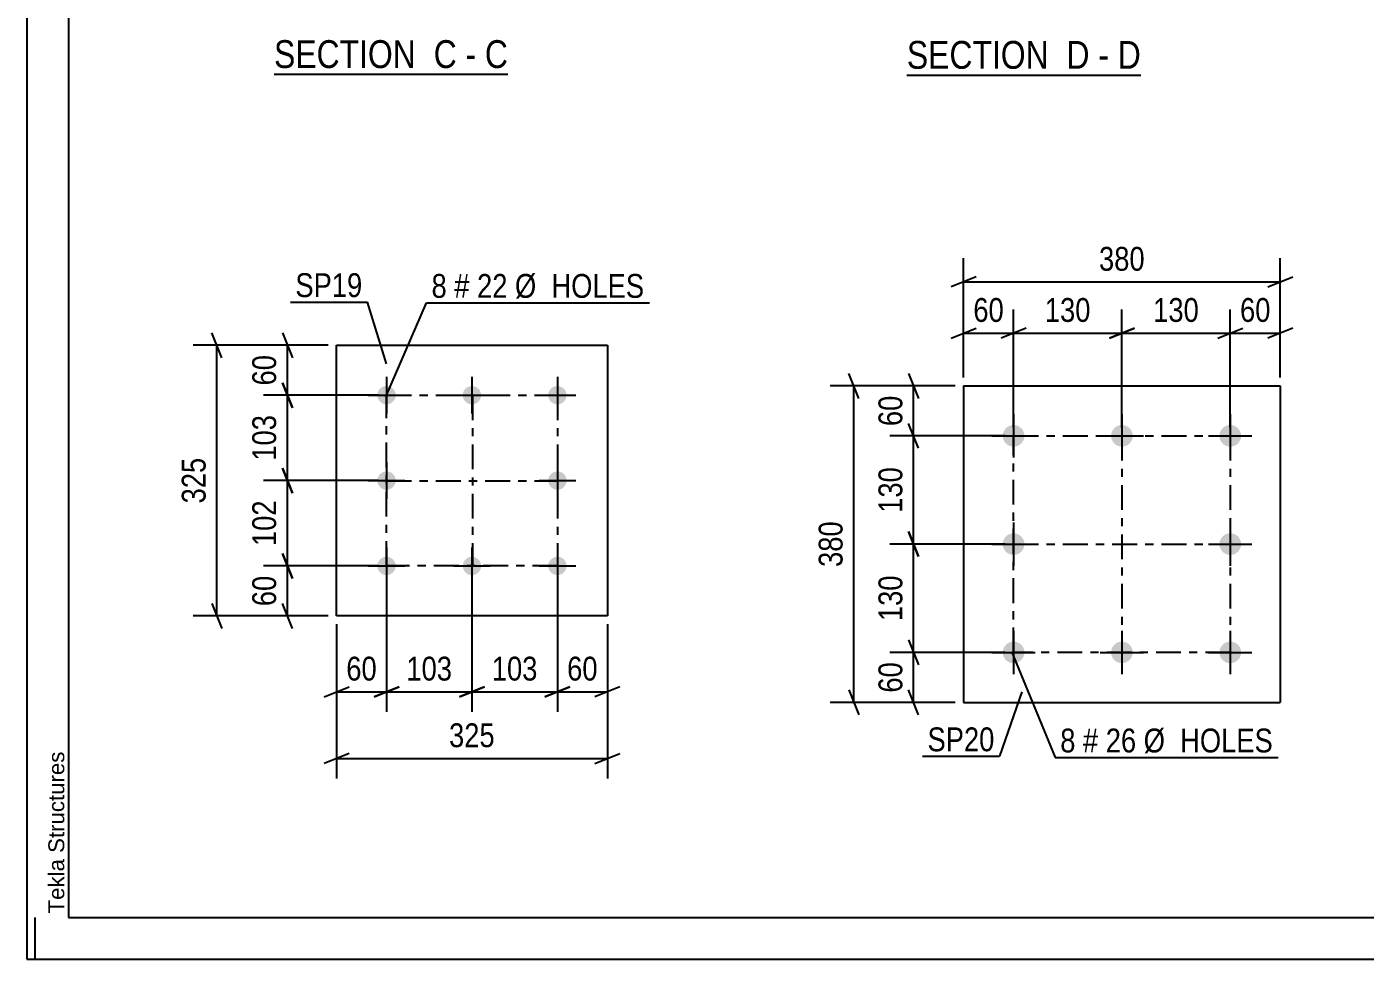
# Model space of a CAD drawing. Header units: millimetres. Extents: x 0 to 841, y 0 to 594.
# Drawn here: x 0 to 160.6, y 0 to 112 of the extents above; entities that cross this region are included whole.
import ezdxf

# ---------------------------------------------------------------- set-up
doc = ezdxf.new("R2010")
doc.units = ezdxf.units.MM
doc.linetypes.add('DXK_LINE_DOT3', pattern=[5.9187, 2.979, -0.9799, 0.9799, -0.9799])
doc.styles.add('Arial', font='ARIAL.TTF', dxfattribs={"height": 0.2})
doc.styles.add('Arial Narrow', font='ARIALN.TTF', dxfattribs={"height": 0.2})

# ---------------------------------------------------------------- blocks, each defined once
blk = doc.blocks.new('Unknown-122615341-18 - 6654')
at = {"color": 6, "linetype": 'Continuous'}
blk.add_line((105.61, 106.16), (133.68, 106.16), dxfattribs=at)
at = {"color": 0, "linetype": 'Continuous'}
for points in [[(123.71, 106.91), (123.71, 110.41), (105.61, 110.41), (105.61, 106.91)], [(127.53, 106.91), (127.53, 110.41), (124.76, 110.41), (124.76, 106.91)], [(129.86, 106.91), (129.86, 110.41), (128.58, 110.41), (128.58, 106.91)], [(133.68, 106.91), (133.68, 110.41), (130.91, 110.41), (130.91, 106.91)]]:
    blk.add_wipeout(points, dxfattribs=at)
at = {"color": 7, "linetype": 'Continuous', "style": 'Arial Narrow'}
for s, p in [('SECTION ', (105.61, 106.91)), ('D', (124.76, 106.91)), ('D', (130.91, 106.91)), ('-', (128.58, 106.91))]:
    blk.add_text(s, height=3.34, dxfattribs=at).set_placement(p)
blk = doc.blocks.new('Unknown-122615341-1133 - 26243')
at = {"color": 5, "linetype": 'Continuous'}
for p, q in [((0, 594), (0, 0)), ((5, 589), (5, 5)), ((1, 0), (1, 5)), ((5, 5), (836, 5)), ((0, 0), (841, 0))]:
    blk.add_line(p, q, dxfattribs=at)
at = {"color": 174, "linetype": 'Continuous', "style": 'Arial'}
blk.add_text('Tekla Structures', height=1.9102, rotation=90, dxfattribs=at).set_placement((4.5, 5.5))
blk = doc.blocks.new('Unknown-122615341-13 - 1422')
at = {"color": 6, "linetype": 'Continuous'}
blk.add_line((29.67, 106.25), (57.74, 106.25), dxfattribs=at)
at = {"color": 0, "linetype": 'Continuous'}
for points in [[(47.78, 107), (47.78, 110.5), (29.67, 110.5), (29.67, 107)], [(51.59, 107), (51.59, 110.5), (48.83, 110.5), (48.83, 107)], [(53.92, 107), (53.92, 110.5), (52.64, 110.5), (52.64, 107)], [(57.74, 107), (57.74, 110.5), (54.97, 110.5), (54.97, 107)]]:
    blk.add_wipeout(points, dxfattribs=at)
at = {"color": 7, "linetype": 'Continuous', "style": 'Arial Narrow'}
for s, p in [('SECTION ', (29.67, 107)), ('C', (48.83, 107)), ('C', (54.97, 107)), ('-', (52.64, 107))]:
    blk.add_text(s, height=3.34, dxfattribs=at).set_placement(p)
blk = doc.blocks.new('Bolt-122615341-2064 - 2002')
at = {"linetype": 'Continuous'}
for points in [[(118.41, 64.14, -1), (118.41, 61.54, -1)], [(131.41, 64.14, -1), (131.41, 61.54, -1)], [(144.41, 64.14, -1), (144.41, 61.54, -1)], [(118.41, 51.14, -1), (118.41, 48.54, -1)], [(144.41, 51.14, -1), (144.41, 48.54, -1)], [(118.41, 38.14, -1), (118.41, 35.54, -1)], [(131.41, 38.14, -1), (131.41, 35.54, -1)], [(144.41, 38.14, -1), (144.41, 35.54, -1)]]:
    blk.add_hatch(color=1, dxfattribs=at).paths.add_polyline_path(points)
at = {"color": 1, "linetype": 'Continuous'}
for p, q in [((118.41, 65.44), (118.41, 60.24)), ((131.41, 65.44), (131.41, 60.24)), ((144.41, 65.44), (144.41, 60.24)), ((115.81, 62.84), (121.01, 62.84)), ((128.81, 62.84), (134.01, 62.84)), ((141.81, 62.84), (147.01, 62.84)), ((118.41, 52.44), (118.41, 47.24)), ((144.41, 52.44), (144.41, 47.24)), ((115.81, 49.84), (121.01, 49.84)), ((141.81, 49.84), (147.01, 49.84)), ((118.41, 39.44), (118.41, 34.24)), ((131.41, 39.44), (131.41, 34.24)), ((144.41, 39.44), (144.41, 34.24)), ((115.81, 36.84), (121.01, 36.84)), ((128.81, 36.84), (134.01, 36.84)), ((141.81, 36.84), (147.01, 36.84))]:
    blk.add_line(p, q, dxfattribs=at)
blk = doc.blocks.new('Part-122615341-2079 - 2002')
at = {"color": 2, "linetype": 'Continuous'}
for p, q in [((112.41, 68.84), (112.41, 30.84)), ((112.41, 68.84), (150.41, 68.84)), ((150.41, 68.84), (150.41, 30.84)), ((112.41, 30.84), (150.41, 30.84))]:
    blk.add_line(p, q, dxfattribs=at)
blk = doc.blocks.new('Part-122615341-2306 - 2267')
at = {"color": 2, "linetype": 'Continuous'}
for p, q in [((37.17, 41.22), (37.17, 73.72)), ((37.17, 73.72), (69.67, 73.72)), ((69.67, 73.72), (69.67, 41.22)), ((69.67, 41.22), (37.17, 41.22))]:
    blk.add_line(p, q, dxfattribs=at)
blk = doc.blocks.new('Bolt-122615341-2301 - 2267')
at = {"linetype": 'Continuous'}
for points in [[(43.17, 68.82, -1), (43.17, 66.62, -1)], [(53.42, 68.82, -1), (53.42, 66.62, -1)], [(63.67, 68.82, -1), (63.67, 66.62, -1)], [(43.17, 58.57, -1), (43.17, 56.37, -1)], [(63.67, 58.57, -1), (63.67, 56.37, -1)], [(43.17, 48.32, -1), (43.17, 46.12, -1)], [(53.42, 48.32, -1), (53.42, 46.12, -1)], [(63.67, 48.32, -1), (63.67, 46.12, -1)]]:
    blk.add_hatch(color=1, dxfattribs=at).paths.add_polyline_path(points)
at = {"color": 1, "linetype": 'Continuous'}
for p, q in [((43.17, 69.92), (43.17, 65.52)), ((53.42, 69.92), (53.42, 65.52)), ((63.67, 69.92), (63.67, 65.52)), ((40.97, 67.72), (45.37, 67.72)), ((51.22, 67.72), (55.62, 67.72)), ((61.47, 67.72), (65.87, 67.72)), ((43.17, 59.67), (43.17, 55.27)), ((63.67, 59.67), (63.67, 55.27)), ((40.97, 57.47), (45.37, 57.47)), ((61.47, 57.47), (65.87, 57.47)), ((43.17, 49.42), (43.17, 45.02)), ((53.42, 49.42), (53.42, 45.02)), ((63.67, 49.42), (63.67, 45.02)), ((40.97, 47.22), (45.37, 47.22)), ((51.22, 47.22), (55.62, 47.22)), ((61.47, 47.22), (65.87, 47.22))]:
    blk.add_line(p, q, dxfattribs=at)
blk = doc.blocks.new('Rectangle-122615341-2167 - 2002')
at = {"color": 1, "linetype": 'DXK_LINE_DOT3'}
blk.add_lwpolyline([(118.41, 62.84), (144.41, 62.84), (144.41, 36.84), (118.41, 36.84), (118.41, 62.84)], close=True, dxfattribs=at)
blk = doc.blocks.new('Rectangle-122615341-2393 - 2267')
at = {"color": 1, "linetype": 'DXK_LINE_DOT3'}
blk.add_lwpolyline([(43.17, 67.72), (63.67, 67.72), (63.67, 47.22), (43.17, 47.22), (43.17, 67.72)], close=True, dxfattribs=at)
blk = doc.blocks.new('Line-122615341-2152 - 2002')
at = {"color": 1, "linetype": 'DXK_LINE_DOT3'}
blk.add_line((131.41, 62.84), (131.41, 36.84), dxfattribs=at)
blk = doc.blocks.new('Line-122615341-2379 - 2267')
at = {"color": 1, "linetype": 'DXK_LINE_DOT3'}
blk.add_line((53.47, 67.72), (53.47, 47.22), dxfattribs=at)
blk = doc.blocks.new('Line-122615341-2160 - 2002')
at = {"color": 1, "linetype": 'DXK_LINE_DOT3'}
blk.add_line((118.41, 49.84), (144.41, 49.84), dxfattribs=at)
blk = doc.blocks.new('Line-122615341-2386 - 2267')
at = {"color": 1, "linetype": 'DXK_LINE_DOT3'}
blk.add_line((43.17, 57.42), (63.67, 57.42), dxfattribs=at)
blk = doc.blocks.new('StraightDimension-122615341-2128 - 2002')
at = {"color": 7, "linetype": 'Continuous'}
for p, q in [((105.81, 70.34), (107.01, 67.34)), ((111.41, 68.84), (103.56, 68.84)), ((106.41, 62.84), (106.41, 68.84)), ((107.01, 61.34), (105.81, 64.34)), ((117.41, 62.84), (103.56, 62.84))]:
    blk.add_line(p, q, dxfattribs=at)
at = {"color": 0}
blk.add_wipeout([(105.66, 68.27), (101.46, 68.27), (101.46, 63.41), (105.66, 63.41)], dxfattribs=at)
at = {"color": 3, "style": 'Arial Narrow'}
blk.add_text('60', height=2.863, rotation=90.0002, dxfattribs=at).set_placement((105.06, 64.01))
blk = doc.blocks.new('StraightDimension-122615341-2081 - 2002')
at = {"color": 7, "linetype": 'Continuous'}
for p, q in [((112.41, 69.84), (112.41, 84.16)), ((150.41, 69.84), (150.41, 84.16)), ((113.91, 81.91), (110.91, 80.71)), ((148.91, 80.71), (151.91, 81.91)), ((112.41, 81.31), (150.41, 81.31))]:
    blk.add_line(p, q, dxfattribs=at)
at = {"color": 0}
blk.add_wipeout([(134.75, 82.06), (134.75, 86.26), (128.06, 86.26), (128.06, 82.06)], dxfattribs=at)
at = {"color": 3, "style": 'Arial Narrow'}
blk.add_text('380', height=2.863, dxfattribs=at).set_placement((128.66, 82.66))
blk = doc.blocks.new('StraightDimension-122615341-2117 - 2002')
at = {"color": 7, "linetype": 'Continuous'}
for p, q in [((99.84, 67.34), (98.64, 70.34)), ((111.41, 68.84), (96.39, 68.84)), ((99.24, 30.84), (99.24, 68.84)), ((98.64, 32.34), (99.84, 29.34)), ((111.41, 30.84), (96.39, 30.84))]:
    blk.add_line(p, q, dxfattribs=at)
at = {"color": 0}
blk.add_wipeout([(98.49, 53.18), (94.29, 53.18), (94.29, 46.5), (98.49, 46.5)], dxfattribs=at)
at = {"color": 3, "style": 'Arial Narrow'}
blk.add_text('380', height=2.863, rotation=90.0002, dxfattribs=at).set_placement((97.89, 47.1))
blk = doc.blocks.new('StraightDimension-122615341-2142 - 2002')
at = {"color": 7, "linetype": 'Continuous'}
for p, q in [((105.81, 38.34), (107.01, 35.34)), ((117.41, 36.84), (103.56, 36.84)), ((106.41, 30.84), (106.41, 36.84)), ((107.01, 29.34), (105.81, 32.34)), ((111.41, 30.84), (103.56, 30.84))]:
    blk.add_line(p, q, dxfattribs=at)
at = {"color": 0}
blk.add_wipeout([(105.66, 36.27), (101.46, 36.27), (101.46, 31.41), (105.66, 31.41)], dxfattribs=at)
at = {"color": 3, "style": 'Arial Narrow'}
blk.add_text('60', height=2.863, rotation=90.0002, dxfattribs=at).set_placement((105.06, 32.01))
blk = doc.blocks.new('StraightDimension-122615341-25888 - 2002')
at = {"color": 7, "linetype": 'Continuous'}
for p, q in [((144.41, 63.84), (144.41, 78.02)), ((150.41, 69.84), (150.41, 78.02)), ((142.91, 74.57), (145.91, 75.77)), ((151.91, 75.77), (148.91, 74.57)), ((144.41, 75.17), (150.41, 75.17))]:
    blk.add_line(p, q, dxfattribs=at)
at = {"color": 0}
blk.add_wipeout([(149.84, 75.92), (149.84, 80.12), (144.98, 80.12), (144.98, 75.92)], dxfattribs=at)
at = {"color": 3, "style": 'Arial Narrow'}
blk.add_text('60', height=2.863, dxfattribs=at).set_placement((145.58, 76.52))
blk = doc.blocks.new('StraightDimension-122615341-25647 - 2002')
at = {"color": 7, "linetype": 'Continuous'}
for p, q in [((117.41, 49.84), (103.56, 49.84)), ((107.01, 48.34), (105.81, 51.34)), ((106.41, 36.84), (106.41, 49.84)), ((105.81, 38.34), (107.01, 35.34)), ((117.41, 36.84), (103.56, 36.84))]:
    blk.add_line(p, q, dxfattribs=at)
at = {"color": 0}
blk.add_wipeout([(105.66, 46.68), (101.46, 46.68), (101.46, 40), (105.66, 40)], dxfattribs=at)
at = {"color": 3, "style": 'Arial Narrow'}
blk.add_text('130', height=2.863, rotation=90.0002, dxfattribs=at).set_placement((105.06, 40.6))
blk = doc.blocks.new('StraightDimension-122615341-25649 - 2002')
at = {"color": 7, "linetype": 'Continuous'}
for p, q in [((107.01, 61.34), (105.81, 64.34)), ((117.41, 62.84), (103.56, 62.84)), ((106.41, 49.84), (106.41, 62.84)), ((117.41, 49.84), (103.56, 49.84)), ((105.81, 51.34), (107.01, 48.34))]:
    blk.add_line(p, q, dxfattribs=at)
at = {"color": 0}
blk.add_wipeout([(105.66, 59.68), (101.46, 59.68), (101.46, 53), (105.66, 53)], dxfattribs=at)
at = {"color": 3, "style": 'Arial Narrow'}
blk.add_text('130', height=2.863, rotation=90.0002, dxfattribs=at).set_placement((105.06, 53.6))
blk = doc.blocks.new('StraightDimension-122615341-25889 - 2002')
at = {"color": 7, "linetype": 'Continuous'}
for p, q in [((131.41, 63.84), (131.41, 78.02)), ((144.41, 63.84), (144.41, 78.02)), ((132.91, 75.77), (129.91, 74.57)), ((142.91, 74.57), (145.91, 75.77)), ((131.41, 75.17), (144.41, 75.17))]:
    blk.add_line(p, q, dxfattribs=at)
at = {"color": 0}
blk.add_wipeout([(141.25, 75.92), (141.25, 80.12), (134.56, 80.12), (134.56, 75.92)], dxfattribs=at)
at = {"color": 3, "style": 'Arial Narrow'}
blk.add_text('130', height=2.863, dxfattribs=at).set_placement((135.16, 76.52))
blk = doc.blocks.new('StraightDimension-122615341-25890 - 2002')
at = {"color": 7, "linetype": 'Continuous'}
for p, q in [((118.41, 63.84), (118.41, 78.02)), ((131.41, 63.84), (131.41, 78.02)), ((119.91, 75.77), (116.91, 74.57)), ((129.91, 74.57), (132.91, 75.77)), ((118.41, 75.17), (131.41, 75.17))]:
    blk.add_line(p, q, dxfattribs=at)
at = {"color": 0}
blk.add_wipeout([(128.25, 75.92), (128.25, 80.12), (121.56, 80.12), (121.56, 75.92)], dxfattribs=at)
at = {"color": 3, "style": 'Arial Narrow'}
blk.add_text('130', height=2.863, dxfattribs=at).set_placement((122.16, 76.52))
blk = doc.blocks.new('StraightDimension-122615341-25891 - 2002')
at = {"color": 7, "linetype": 'Continuous'}
for p, q in [((112.41, 69.84), (112.41, 78.02)), ((118.41, 63.84), (118.41, 78.02)), ((110.91, 74.57), (113.91, 75.77)), ((119.91, 75.77), (116.91, 74.57)), ((112.41, 75.17), (118.41, 75.17))]:
    blk.add_line(p, q, dxfattribs=at)
at = {"color": 0}
blk.add_wipeout([(117.84, 75.92), (117.84, 80.12), (112.98, 80.12), (112.98, 75.92)], dxfattribs=at)
at = {"color": 3, "style": 'Arial Narrow'}
blk.add_text('60', height=2.863, dxfattribs=at).set_placement((113.58, 76.52))
blk = doc.blocks.new('StraightDimension-122615341-25387 - 2267')
at = {"color": 7, "linetype": 'Continuous'}
for p, q in [((30.67, 58.97), (31.87, 55.97)), ((42.17, 57.47), (28.42, 57.47)), ((31.27, 47.22), (31.27, 57.47)), ((31.87, 45.72), (30.67, 48.72)), ((42.17, 47.22), (28.42, 47.22))]:
    blk.add_line(p, q, dxfattribs=at)
at = {"color": 0}
blk.add_wipeout([(30.52, 55.69), (26.32, 55.69), (26.32, 49.01), (30.52, 49.01)], dxfattribs=at)
at = {"color": 3, "style": 'Arial Narrow'}
blk.add_text('102', height=2.863, rotation=90.0002, dxfattribs=at).set_placement((29.92, 49.61))
blk = doc.blocks.new('StraightDimension-122615341-2308 - 2267')
at = {"color": 7, "linetype": 'Continuous'}
for p, q in [((23.41, 72.22), (22.21, 75.22)), ((36.17, 73.72), (19.96, 73.72)), ((22.81, 41.22), (22.81, 73.72)), ((22.21, 42.72), (23.41, 39.72)), ((36.17, 41.22), (19.96, 41.22))]:
    blk.add_line(p, q, dxfattribs=at)
at = {"color": 0}
blk.add_wipeout([(22.06, 60.81), (17.86, 60.81), (17.86, 54.13), (22.06, 54.13)], dxfattribs=at)
at = {"color": 3, "style": 'Arial Narrow'}
blk.add_text('325', height=2.863, rotation=90.0002, dxfattribs=at).set_placement((21.46, 54.73))
blk = doc.blocks.new('StraightDimension-122615341-2323 - 2267')
at = {"color": 7, "linetype": 'Continuous'}
for p, q in [((43.17, 46.22), (43.17, 29.71)), ((37.17, 40.22), (37.17, 29.71)), ((35.67, 31.51), (38.67, 32.71)), ((44.67, 32.71), (41.67, 31.51)), ((37.17, 32.11), (43.17, 32.11))]:
    blk.add_line(p, q, dxfattribs=at)
at = {"color": 0}
blk.add_wipeout([(42.59, 32.86), (42.59, 37.06), (37.74, 37.06), (37.74, 32.86)], dxfattribs=at)
at = {"color": 3, "style": 'Arial Narrow'}
blk.add_text('60', height=2.863, dxfattribs=at).set_placement((38.34, 33.46))
blk = doc.blocks.new('StraightDimension-122615341-2333 - 2267')
at = {"color": 7, "linetype": 'Continuous'}
for p, q in [((63.67, 46.22), (63.67, 29.71)), ((69.67, 40.22), (69.67, 29.71)), ((62.17, 31.51), (65.17, 32.71)), ((71.17, 32.71), (68.17, 31.51)), ((63.67, 32.11), (69.67, 32.11))]:
    blk.add_line(p, q, dxfattribs=at)
at = {"color": 0}
blk.add_wipeout([(69.09, 32.86), (69.09, 37.06), (64.24, 37.06), (64.24, 32.86)], dxfattribs=at)
at = {"color": 3, "style": 'Arial Narrow'}
blk.add_text('60', height=2.863, dxfattribs=at).set_placement((64.84, 33.46))
blk = doc.blocks.new('StraightDimension-122615341-2344 - 2267')
at = {"color": 7, "linetype": 'Continuous'}
for p, q in [((37.17, 40.22), (37.17, 21.71)), ((69.67, 40.22), (69.67, 21.71)), ((38.67, 24.71), (35.67, 23.51)), ((37.17, 24.11), (69.67, 24.11)), ((68.17, 23.51), (71.17, 24.71))]:
    blk.add_line(p, q, dxfattribs=at)
at = {"color": 0}
blk.add_wipeout([(56.76, 24.86), (56.76, 29.06), (50.07, 29.06), (50.07, 24.86)], dxfattribs=at)
at = {"color": 3, "style": 'Arial Narrow'}
blk.add_text('325', height=2.863, dxfattribs=at).set_placement((50.67, 25.46))
blk = doc.blocks.new('StraightDimension-122615341-2359 - 2267')
at = {"color": 7, "linetype": 'Continuous'}
for p, q in [((30.67, 48.72), (31.87, 45.72)), ((42.17, 47.22), (28.42, 47.22)), ((31.27, 41.22), (31.27, 47.22)), ((31.87, 39.72), (30.67, 42.72)), ((36.17, 41.22), (28.42, 41.22))]:
    blk.add_line(p, q, dxfattribs=at)
at = {"color": 0}
blk.add_wipeout([(30.52, 46.65), (26.32, 46.65), (26.32, 41.79), (30.52, 41.79)], dxfattribs=at)
at = {"color": 3, "style": 'Arial Narrow'}
blk.add_text('60', height=2.863, rotation=90.0002, dxfattribs=at).set_placement((29.92, 42.39))
blk = doc.blocks.new('StraightDimension-122615341-2369 - 2267')
at = {"color": 7, "linetype": 'Continuous'}
for p, q in [((30.67, 75.22), (31.87, 72.22)), ((36.17, 73.72), (28.42, 73.72)), ((31.27, 67.72), (31.27, 73.72)), ((31.87, 66.22), (30.67, 69.22)), ((42.17, 67.72), (28.42, 67.72))]:
    blk.add_line(p, q, dxfattribs=at)
at = {"color": 0}
blk.add_wipeout([(30.52, 73.15), (26.32, 73.15), (26.32, 68.29), (30.52, 68.29)], dxfattribs=at)
at = {"color": 3, "style": 'Arial Narrow'}
blk.add_text('60', height=2.863, rotation=90.0002, dxfattribs=at).set_placement((29.92, 68.89))
blk = doc.blocks.new('StraightDimension-122615341-25365 - 2267')
at = {"color": 7, "linetype": 'Continuous'}
for p, q in [((43.17, 46.22), (43.17, 29.71)), ((53.42, 46.22), (53.42, 29.71)), ((41.67, 31.51), (44.67, 32.71)), ((54.92, 32.71), (51.92, 31.51)), ((43.17, 32.11), (53.42, 32.11))]:
    blk.add_line(p, q, dxfattribs=at)
at = {"color": 0}
blk.add_wipeout([(51.63, 32.86), (51.63, 37.06), (44.95, 37.06), (44.95, 32.86)], dxfattribs=at)
at = {"color": 3, "style": 'Arial Narrow'}
blk.add_text('103', height=2.863, dxfattribs=at).set_placement((45.55, 33.46))
blk = doc.blocks.new('StraightDimension-122615341-25367 - 2267')
at = {"color": 7, "linetype": 'Continuous'}
for p, q in [((53.42, 46.22), (53.42, 29.71)), ((63.67, 46.22), (63.67, 29.71)), ((51.92, 31.51), (54.92, 32.71)), ((65.17, 32.71), (62.17, 31.51)), ((53.42, 32.11), (63.67, 32.11))]:
    blk.add_line(p, q, dxfattribs=at)
at = {"color": 0}
blk.add_wipeout([(61.88, 32.86), (61.88, 37.06), (55.2, 37.06), (55.2, 32.86)], dxfattribs=at)
at = {"color": 3, "style": 'Arial Narrow'}
blk.add_text('103', height=2.863, dxfattribs=at).set_placement((55.8, 33.46))
blk = doc.blocks.new('StraightDimension-122615341-25389 - 2267')
at = {"color": 7, "linetype": 'Continuous'}
for p, q in [((30.67, 69.22), (31.87, 66.22)), ((42.17, 67.72), (28.42, 67.72)), ((31.27, 57.47), (31.27, 67.72)), ((31.87, 55.97), (30.67, 58.97)), ((42.17, 57.47), (28.42, 57.47))]:
    blk.add_line(p, q, dxfattribs=at)
at = {"color": 0}
blk.add_wipeout([(30.52, 65.94), (26.32, 65.94), (26.32, 59.26), (30.52, 59.26)], dxfattribs=at)
at = {"color": 3, "style": 'Arial Narrow'}
blk.add_text('103', height=2.863, rotation=90.0002, dxfattribs=at).set_placement((29.92, 59.86))
blk = doc.blocks.new('Mark-122615341-2060 - 2002')
at = {"color": 0}
for points in [[(125.84, 24.83), (125.84, 27.83), (124.01, 27.83), (124.01, 24.83)], [(128.57, 24.83), (128.57, 27.83), (126.74, 27.83), (126.74, 24.83)], [(133.12, 24.83), (133.12, 27.83), (129.47, 27.83), (129.47, 24.83)], [(149.55, 24.83), (149.55, 27.83), (134.02, 27.83), (134.02, 24.83)]]:
    blk.add_wipeout(points, dxfattribs=at)
for points in [[(125.84, 24.83), (125.84, 27.83), (124.01, 27.83), (124.01, 24.83)], [(128.57, 24.83), (128.57, 27.83), (126.74, 27.83), (126.74, 24.83)], [(133.12, 24.83), (133.12, 27.83), (129.47, 27.83), (129.47, 24.83)], [(149.55, 24.83), (149.55, 27.83), (134.02, 27.83), (134.02, 24.83)]]:
    blk.add_wipeout(points, dxfattribs=at)
at = {"color": 7, "linetype": 'Continuous'}
for p, q in [((118.17, 36.94), (123.41, 24.23)), ((123.41, 24.23), (150.15, 24.23))]:
    blk.add_line(p, q, dxfattribs=at)
at = {"color": 3, "style": 'Arial Narrow'}
for s, height, p in [('8', 2.86, (124.01, 24.83)), ('#', 2.86, (126.74, 24.83)), ('26', 2.863, (129.47, 24.83)), ('Ø  HOLES', 2.863, (134.02, 24.83))]:
    blk.add_text(s, height=height, dxfattribs=at).set_placement(p)
blk = doc.blocks.new('Mark-122615341-2075 - 2002')
at = {"color": 0}
blk.add_wipeout([(116.12, 24.97), (116.12, 27.97), (108.08, 27.97), (108.08, 24.97)], dxfattribs=at)
blk.add_wipeout([(116.12, 24.97), (116.12, 27.97), (108.08, 27.97), (108.08, 24.97)], dxfattribs=at)
at = {"color": 30, "linetype": 'Continuous'}
for p in [(119.39, 32.1), (107.48, 24.37)]:
    blk.add_line(p, (116.72, 24.37), dxfattribs=at)
at = {"color": 3, "style": 'Arial Narrow'}
blk.add_text('SP20', height=2.863, dxfattribs=at).set_placement((108.08, 24.97))
blk = doc.blocks.new('Mark-122615341-2297 - 2267')
at = {"color": 0}
for points in [[(50.4, 79.41), (50.4, 82.41), (48.57, 82.41), (48.57, 79.41)], [(53.13, 79.41), (53.13, 82.41), (51.3, 82.41), (51.3, 79.41)], [(57.68, 79.41), (57.68, 82.41), (54.03, 82.41), (54.03, 79.41)], [(74.11, 79.41), (74.11, 82.41), (58.58, 82.41), (58.58, 79.41)]]:
    blk.add_wipeout(points, dxfattribs=at)
for points in [[(50.4, 79.41), (50.4, 82.41), (48.57, 82.41), (48.57, 79.41)], [(53.13, 79.41), (53.13, 82.41), (51.3, 82.41), (51.3, 79.41)], [(57.68, 79.41), (57.68, 82.41), (54.03, 82.41), (54.03, 79.41)], [(74.11, 79.41), (74.11, 82.41), (58.58, 82.41), (58.58, 79.41)]]:
    blk.add_wipeout(points, dxfattribs=at)
at = {"color": 7, "linetype": 'Continuous'}
for p, q in [((43.07, 67.53), (47.97, 78.81)), ((47.97, 78.81), (74.71, 78.81))]:
    blk.add_line(p, q, dxfattribs=at)
at = {"color": 3, "style": 'Arial Narrow'}
for s, height, p in [('8', 2.86, (48.57, 79.41)), ('#', 2.86, (51.3, 79.41)), ('22', 2.863, (54.03, 79.41)), ('Ø  HOLES', 2.863, (58.58, 79.41))]:
    blk.add_text(s, height=height, dxfattribs=at).set_placement(p)
blk = doc.blocks.new('Mark-122615341-2302 - 2267')
at = {"color": 0}
blk.add_wipeout([(40.27, 79.5), (40.27, 82.5), (32.23, 82.5), (32.23, 79.5)], dxfattribs=at)
blk.add_wipeout([(40.27, 79.5), (40.27, 82.5), (32.23, 82.5), (32.23, 79.5)], dxfattribs=at)
at = {"color": 30, "linetype": 'Continuous'}
for p in [(31.63, 78.9), (43.16, 71.47)]:
    blk.add_line(p, (40.87, 78.9), dxfattribs=at)
at = {"color": 3, "style": 'Arial Narrow'}
blk.add_text('SP19', height=2.863, dxfattribs=at).set_placement((32.23, 79.5))

msp = doc.modelspace()

# ---------------------------------------------------------------- block references
for name in ['Unknown-122615341-18 - 6654', 'Part-122615341-2306 - 2267', 'Bolt-122615341-2301 - 2267', 'Rectangle-122615341-2393 - 2267', 'Line-122615341-2379 - 2267', 'Part-122615341-2079 - 2002', 'Bolt-122615341-2064 - 2002', 'Rectangle-122615341-2167 - 2002', 'Line-122615341-2152 - 2002', 'Line-122615341-2386 - 2267', 'Line-122615341-2160 - 2002']:
    msp.add_blockref(name, (0, 0))

# ---------------------------------------------------------------- next in the draw order: block references
msp.add_blockref('Unknown-122615341-1133 - 26243', (0, 0))

# ---------------------------------------------------------------- next in the draw order: block references
for name in ['Unknown-122615341-13 - 1422', 'Mark-122615341-2297 - 2267', 'StraightDimension-122615341-2128 - 2002', 'StraightDimension-122615341-25387 - 2267', 'StraightDimension-122615341-2333 - 2267']:
    msp.add_blockref(name, (0, 0))

# ---------------------------------------------------------------- next in the draw order: block references
for name in ['StraightDimension-122615341-2081 - 2002', 'StraightDimension-122615341-2308 - 2267']:
    msp.add_blockref(name, (0, 0))

# ---------------------------------------------------------------- next in the draw order: block references
for name in ['StraightDimension-122615341-25888 - 2002', 'StraightDimension-122615341-2369 - 2267', 'StraightDimension-122615341-2117 - 2002', 'StraightDimension-122615341-2323 - 2267']:
    msp.add_blockref(name, (0, 0))

# ---------------------------------------------------------------- next in the draw order: block references
for name in ['Mark-122615341-2302 - 2267', 'StraightDimension-122615341-25889 - 2002', 'StraightDimension-122615341-25389 - 2267', 'StraightDimension-122615341-2344 - 2267', 'StraightDimension-122615341-2142 - 2002']:
    msp.add_blockref(name, (0, 0))

# ---------------------------------------------------------------- next in the draw order: block references
for name in ['StraightDimension-122615341-25647 - 2002', 'StraightDimension-122615341-2359 - 2267']:
    msp.add_blockref(name, (0, 0))

# ---------------------------------------------------------------- next in the draw order: block references
for name in ['StraightDimension-122615341-25649 - 2002', 'StraightDimension-122615341-25365 - 2267', 'Mark-122615341-2060 - 2002']:
    msp.add_blockref(name, (0, 0))

# ---------------------------------------------------------------- next in the draw order: block references
for name in ['StraightDimension-122615341-25890 - 2002', 'StraightDimension-122615341-25367 - 2267', 'Mark-122615341-2075 - 2002']:
    msp.add_blockref(name, (0, 0))

# ---------------------------------------------------------------- next in the draw order: block references
msp.add_blockref('StraightDimension-122615341-25891 - 2002', (0, 0))

doc.saveas('drawing.dxf')
